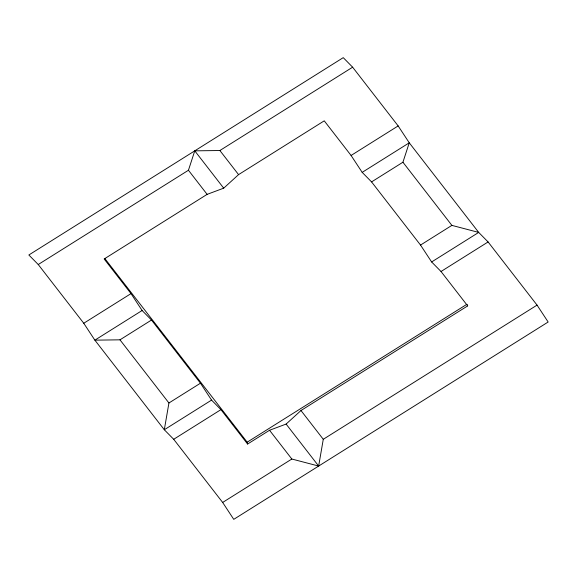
<?xml version="1.0" encoding="UTF-8"?>
<svg xmlns="http://www.w3.org/2000/svg" width="577" height="577" viewBox="0 0 577 577"><rect width="100%" height="100%" fill="white"/><g stroke="black" fill="none" stroke-linecap="round" stroke-linejoin="round"><path stroke-width="0.87" d="M211.557 400.099L200.457 383.2L151.499 320.04L142.108 310.505L94.866 340.156L119.973 339.831L168.931 402.991L164.308 429.75L173.699 439.292L222.657 502.452L233.757 519.35L548.15 322.009L537.05 305.11L488.092 241.951L478.701 232.416L409.259 142.815L398.159 125.923L352.634 67.192L343.243 57.65L28.85 254.991L38.241 264.526L83.759 323.257L94.866 340.156L164.308 429.75L211.557 400.099L220.941 409.634L247.605 444.03L269.538 430.262L286.113 424.073L300.978 410.528L467.68 305.897L467.392 304.67M269.538 430.262L291.839 459.025L318.655 466.057L323.279 439.292L300.978 410.528M38.241 264.526L188.441 170.251L194.774 150.842L219.88 150.518L352.634 67.192M362.183 172.364L371.574 181.906L402.926 162.224L409.259 142.815L362.183 172.364L351.083 155.465L324.245 120.838L238.568 174.622L223.703 188.167L207.129 194.355L104.17 258.979L131.008 293.606L142.108 310.505M83.759 323.257L131.008 293.606M351.083 155.465L398.159 125.923M119.973 339.831L151.499 320.04M168.931 402.991L200.457 383.2M420.532 245.066L451.885 225.383L478.701 232.416L431.632 261.958L420.532 245.066L371.574 181.906M173.699 439.292L220.941 409.634M431.632 261.958L441.023 271.5L488.092 241.951M247.605 444.03L247.172 442.191L466.49 304.533M222.657 502.452L291.839 459.025M323.279 439.292L537.05 305.11M402.926 162.224L451.885 225.383M441.023 271.5L467.68 305.897M219.88 150.518L238.568 174.622M194.774 150.842L223.703 188.167M188.441 170.251L207.129 194.355M286.113 424.073L318.655 466.057M104.841 258.561L247.172 442.191"/></g></svg>
